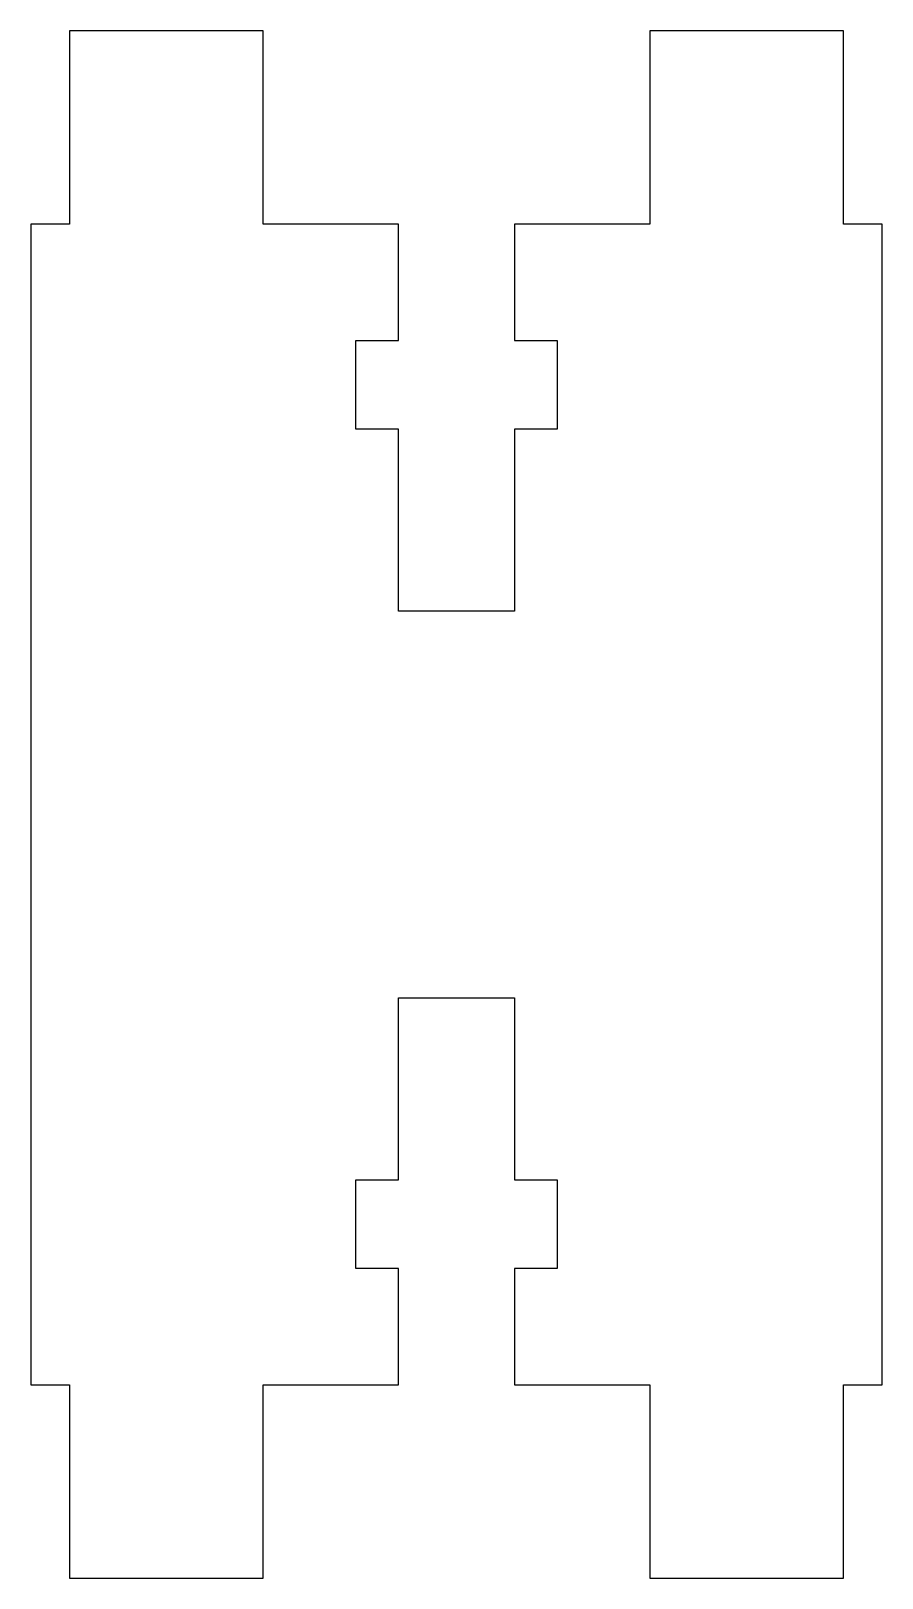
# Model space of a CAD drawing. Header units: millimetres. Extents: x 0 to 22, y -5 to 35.
import ezdxf

# ---------------------------------------------------------------- set-up
doc = ezdxf.new("R2010")
doc.units = ezdxf.units.MM

msp = doc.modelspace()

# ---------------------------------------------------------------- linework, layer by layer
at = {"color": 7, "linetype": 'Continuous', "lineweight": 25}
for p, q in [((6, 35), (1, 35)), ((1, 35), (1, 30)), ((6, 30), (6, 35)), ((21, 35), (16, 35)), ((16, 35), (16, 30)), ((21, 30), (21, 35)), ((1, 30), (0, 30)), ((0, 30), (0, 0)), ((9.5, 30), (6, 30)), ((9.5, 27), (9.5, 30)), ((16, 30), (12.5, 30)), ((12.5, 30), (12.5, 27)), ((22, 30), (21, 30)), ((22, 0), (22, 30)), ((8.4, 24.7), (8.4, 27)), ((8.4, 27), (9.5, 27)), ((12.5, 27), (13.6, 27)), ((13.6, 27), (13.6, 24.7)), ((9.5, 24.7), (8.4, 24.7)), ((9.5, 20), (9.5, 24.7)), ((13.6, 24.7), (12.5, 24.7)), ((12.5, 24.7), (12.5, 20)), ((12.5, 20), (9.5, 20)), ((9.5, 5.3), (9.5, 10)), ((9.5, 10), (12.5, 10)), ((12.5, 10), (12.5, 5.3)), ((8.4, 3), (8.4, 5.3)), ((8.4, 5.3), (9.5, 5.3)), ((12.5, 5.3), (13.6, 5.3)), ((13.6, 5.3), (13.6, 3)), ((9.5, 3), (8.4, 3)), ((9.5, 0), (9.5, 3)), ((13.6, 3), (12.5, 3)), ((12.5, 3), (12.5, 0)), ((0, 0), (1, 0)), ((1, 0), (1, -5)), ((6, -5), (6, 0)), ((6, 0), (9.5, 0)), ((12.5, 0), (16, 0)), ((16, 0), (16, -5)), ((21, -5), (21, 0)), ((21, 0), (22, 0)), ((1, -5), (6, -5)), ((16, -5), (21, -5))]:
    msp.add_line(p, q, dxfattribs=at)

doc.saveas('drawing.dxf')
